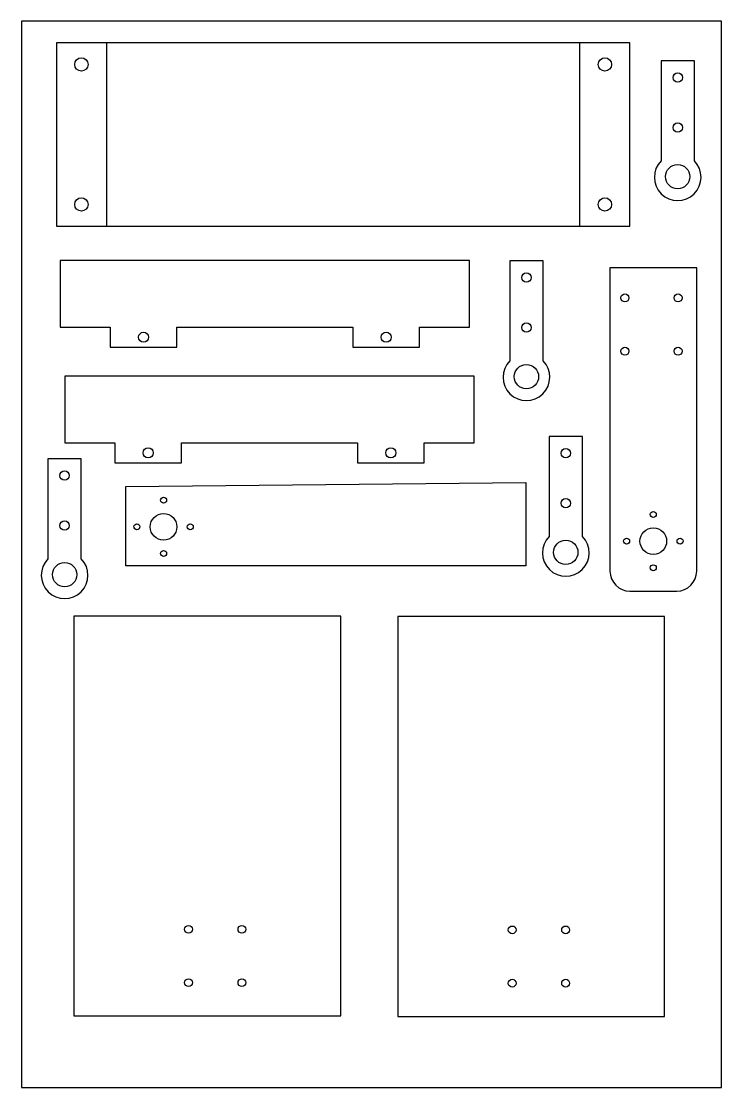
# Model space of a CAD drawing. Extents: x 36 to 246, y 32 to 352.
import ezdxf

# ---------------------------------------------------------------- set-up
doc = ezdxf.new("R2010")
doc.units = 0
doc.header["$MEASUREMENT"] = 0
doc.layers.get('0').update_dxf_attribs({"linetype": 'CONTINUOUS'})

# ---------------------------------------------------------------- blocks, each defined once
blk = doc.blocks.new('RENFORT_BLOC_MOTEUR')
at = {"color": 7, "linetype": 'Continuous'}
for p, q in [((86, 27.5), (-86, 27.5)), ((-86, 27.5), (-86, -27.5)), ((-71, 27.5), (-71, -27.5)), ((71, -27.5), (71, 27.5)), ((86, -27.5), (86, 27.5)), ((-86, -27.5), (86, -27.5))]:
    blk.add_line(p, q, dxfattribs=at)
for centre in [(-78.5, 21), (78.5, 21), (-78.5, -21), (78.5, -21)]:
    blk.add_circle(centre, 2, dxfattribs=at)
blk = doc.blocks.new('SUPPORT_CAGE_A_BILLE')
at = {"color": 7, "linetype": 'Continuous'}
for p, q in [((5, 18.93), (-5, 18.93)), ((-5, 18.93), (-5, -11.07)), ((5, -11.07), (5, 18.93))]:
    blk.add_line(p, q, dxfattribs=at)
for centre, radius in [((0, 13.93), 1.4), ((0, -1.07), 1.4), ((0, -15.8), 3.65)]:
    blk.add_circle(centre, radius, dxfattribs=at)
blk.add_arc((0, -15.97), 7, 135.5847, 44.4153, dxfattribs=at)
blk = doc.blocks.new('PLAQUE_PINCE_-ATTRAPERA_LE')
at = {"color": 7, "linetype": 'Continuous'}
for p, q in [((55.98, 42.19), (-64.02, 42.19)), ((-64.02, 42.19), (-64.02, -37.81)), ((55.98, -37.81), (55.98, 42.19)), ((-64.02, -37.81), (55.98, -37.81))]:
    blk.add_line(p, q, dxfattribs=at)
for centre in [(29.98, 12.54), (45.98, 12.54), (29.98, -3.46), (45.98, -3.46)]:
    blk.add_circle(centre, 1.17, dxfattribs=at)
blk = doc.blocks.new('NIVEAU_3_-_BARRIERE_POUR_L')
at = {"color": 7, "linetype": 'Continuous'}
for p, q in [((61.38, 10), (-61.38, 10)), ((-61.38, 10), (-61.38, -10)), ((61.38, -10), (61.38, 10)), ((-61.38, -10), (-46.38, -10)), ((-46.38, -10), (-46.38, -16)), ((-26.38, -16), (-26.38, -10)), ((-26.38, -10), (26.38, -10)), ((26.38, -10), (26.38, -16)), ((46.38, -10), (61.38, -10)), ((46.38, -16), (46.38, -10)), ((-46.38, -16), (-26.38, -16)), ((26.38, -16), (46.38, -16))]:
    blk.add_line(p, q, dxfattribs=at)
for centre in [(-36.38, -13), (36.38, -13)]:
    blk.add_circle(centre, 1.5, dxfattribs=at)
blk = doc.blocks.new('CALLE_CHAPITEAU')
at = {"color": 7, "linetype": 'Continuous'}
for p, q in [((-48.8, -97.61), (-49.98, 22.39)), ((-49.98, 22.39), (-24.98, 22.39)), ((-24.98, 22.39), (-24.98, -97.61)), ((-24.98, -97.61), (-48.8, -97.61))]:
    blk.add_line(p, q, dxfattribs=at)
for centre, radius in [((-36.66, -78.28), 0.9), ((-36.66, -86.28), 4), ((-44.66, -86.28), 0.9), ((-28.66, -86.28), 0.9), ((-36.66, -94.28), 0.9)]:
    blk.add_circle(centre, radius, dxfattribs=at)
blk = doc.blocks.new('BRAS_POISSON')
at = {"color": 7, "linetype": 'Continuous'}
for p, q in [((24.92, 13.43), (24.92, -77.57)), ((50.92, 13.43), (24.92, 13.43)), ((50.92, -77.57), (50.92, 13.43)), ((30.92, -83.57), (44.92, -83.57))]:
    blk.add_line(p, q, dxfattribs=at)
for centre, radius in [((29.42, 4.43), 1.2), ((45.34, 4.43), 1.2), ((29.42, -11.57), 1.2), ((45.34, -11.57), 1.2), ((37.92, -60.57), 0.9), ((37.92, -68.57), 4), ((29.92, -68.57), 0.9), ((45.92, -68.57), 0.9), ((37.92, -76.57), 0.9)]:
    blk.add_circle(centre, radius, dxfattribs=at)
for centre, start, end in [((30.92, -77.57), 180, 270), ((44.92, -77.57), 270, 0)]:
    blk.add_arc(centre, 6, start, end, dxfattribs=at)

msp = doc.modelspace()

# ---------------------------------------------------------------- linework, layer by layer
msp.add_lwpolyline([(36.43, 31.61), (246.43, 31.61), (246.43, 351.61), (36.43, 351.61)], close=True)

# ---------------------------------------------------------------- block references
for name, p in [('RENFORT_BLOC_MOTEUR', (132.93, 317.66)), ('SUPPORT_CAGE_A_BILLE', (233.25, 320.79)), ('NIVEAU_3_-_BARRIERE_POUR_L', (109.46, 269.81)), ('SUPPORT_CAGE_A_BILLE', (187.89, 260.79)), ('BRAS_POISSON', (188.02, 264.19)), ('NIVEAU_3_-_BARRIERE_POUR_L', (110.85, 235.12)), ('SUPPORT_CAGE_A_BILLE', (199.69, 208.05)), ('SUPPORT_CAGE_A_BILLE', (49.41, 201.37))]:
    msp.add_blockref(name, p)
at = {"rotation": 270}
for name, p in [('CALLE_CHAPITEAU', (165.36, 163.25)), ('PLAQUE_PINCE_-ATTRAPERA_LE', (90.03, 109.11)), ('PLAQUE_PINCE_-ATTRAPERA_LE', (187.09, 108.93))]:
    msp.add_blockref(name, p, dxfattribs=at)

doc.saveas('drawing.dxf')
